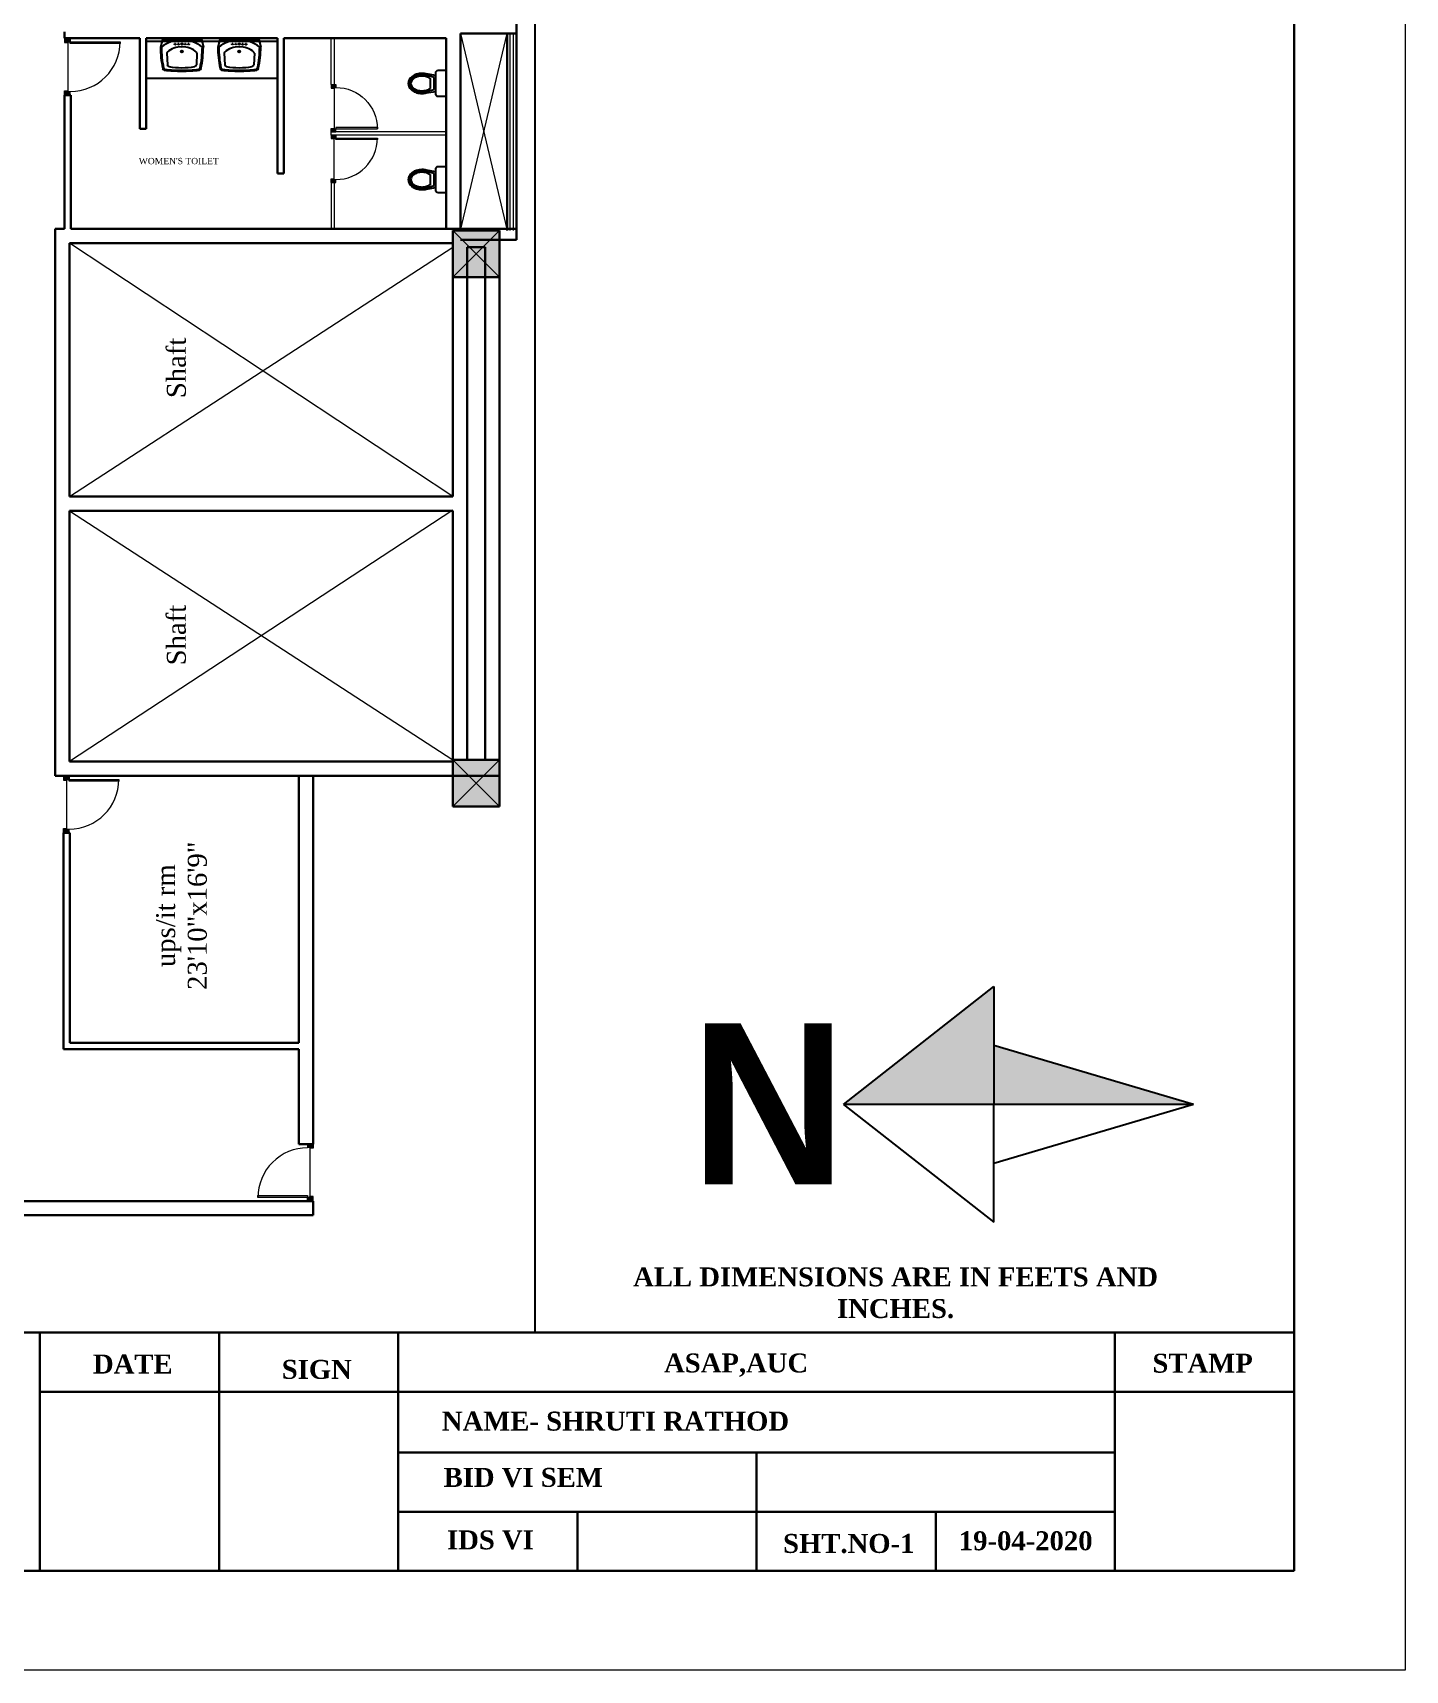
# Model space of a CAD drawing. Header units: inches. Extents: x 327481 to 195042051, y -335014 to 44773228.
# Drawn here: x 372703 to 373571, y -312416 to -311381 of the extents above; entities that cross this region are included whole.
import ezdxf

# ---------------------------------------------------------------- set-up
doc = ezdxf.new("R2010")
doc.units = ezdxf.units.IN
doc.header["$MEASUREMENT"] = 0
for name, pattern in [('ACAD_ISO10W100', [18, 12, -3, 0, -3]), ('DASHED', [0.75, 0.5, -0.25]), ('DASHEDX2', [1.5, 1, -0.5])]:
    doc.linetypes.add(name, pattern=pattern)
for name, color, linetype in [('center', 146, 'Continuous'), ('FORMATING', 19, 'Continuous'), ('PARTITION', 174, 'Continuous'), ('TITLE', 7, 'Continuous'), ('TOILET', 150, 'Continuous')]:
    doc.layers.add(name, color=color, linetype=linetype)
for name, color, linetype, lineweight in [('column 1', 146, 'Continuous', 30), ('DOOR', 47, 'Continuous', 9), ('ele1', 1, 'Continuous', 13), ('furniture', 251, 'Continuous', 13), ('GLASS', 140, 'Continuous', 5), ('ser.duct', 131, 'Continuous', 5), ('TEXT', 7, 'Continuous', 0), ('WALL', 12, 'Continuous', 30)]:
    doc.layers.add(name, color=color, linetype=linetype, lineweight=lineweight)
doc.styles.add('ROMANTICBOLD', font='ROMB____.PFB', dxfattribs={"height": 12})
doc.styles.get("Standard").update_dxf_attribs({"font": 'times.ttf', "height": 12})

# ---------------------------------------------------------------- blocks, each defined once
blk = doc.blocks.new('A$C69F05CD7')
at = {"linetype": 'Continuous'}
for points in [[(0, 4.402), (0, 2.513), (1.483, 2.513)], [(0.742, 2.513), (0, 2.513), (0, 0)]]:
    blk.add_hatch(color=256, dxfattribs=at).paths.add_polyline_path(points)
at = {"color": 0, "linetype": 'Continuous'}
for p, q in [((0, 4.402), (-1.483, 2.513)), ((0, 4.402), (1.483, 2.513)), ((0, 0), (0, 4.402)), ((-1.483, 2.513), (0, 2.513)), ((1.483, 2.513), (0, 2.513))]:
    blk.add_line(p, q, dxfattribs=at)
at = {"linetype": 'Continuous'}
for q in [(-0.742, 2.513), (0.742, 2.513)]:
    blk.add_line((0, 0), q, dxfattribs=at)
blk = doc.blocks.new('RTU')
at = {"layer": 'DOOR'}
for points in [[(2799511, -182811), (2799511, -182874), (2799551, -182874), (2799551, -182886), (2799611, -182886), (2799611, -182811)], [(2798637, -183716, 0.009156), (2798637, -183748), (2799511, -183748), (2799511, -183716)], [(2799611, -183811), (2799611, -183736), (2799551, -183736), (2799551, -183748), (2799511, -183748), (2799511, -183811)]]:
    blk.add_hatch(color=256, dxfattribs=at).paths.add_polyline_path(points)
at = {"layer": 'DOOR', "ltscale": 300}
for p, q in [((2799511, -182811), (2799511, -182874)), ((2799611, -182811), (2799511, -182811)), ((2799551, -182874), (2799511, -182874)), ((2799551, -182874), (2799551, -182886)), ((2799611, -182886), (2799551, -182886)), ((2799551, -182886), (2799551, -183736)), ((2799611, -182811), (2799611, -182886)), ((2798637, -183748), (2798637, -183716)), ((2798637, -183716), (2799511, -183716)), ((2799511, -183748), (2798637, -183748)), ((2799511, -183716), (2799511, -183748)), ((2799511, -183811), (2799511, -183748)), ((2799551, -183748), (2799511, -183748)), ((2799611, -183811), (2799511, -183811)), ((2799611, -183736), (2799551, -183736)), ((2799551, -183748), (2799551, -183736)), ((2799611, -183811), (2799611, -183736))]:
    blk.add_line(p, q, dxfattribs=at)
blk.add_arc((2799511, -183748), 874, 90, 180, dxfattribs=at)
blk = doc.blocks.new('COLUMN1')
at = {"layer": 'column 1'}
h = blk.add_hatch(color=256, dxfattribs=at)
h.paths.add_polyline_path([(1, 1), (0, 1), (0.5, 0.5)])
h.paths.add_polyline_path([(1, 1), (0.5, 0.5), (1, 0)])
h.paths.add_polyline_path([(0.5, 0.5), (0, 0), (1, 0)])
h.paths.add_polyline_path([(0.5, 0.5), (0, 1), (0, 0)])
at = {"layer": 'column 1', "lineweight": 0, "ltscale": 0.3}
for p, q in [((0, 1), (1, 0)), ((0, 0), (1, 1))]:
    blk.add_line(p, q, dxfattribs=at)
at = {"layer": 'column 1', "ltscale": 0.3}
for p, q in [((1, 1), (0, 1)), ((0, 1), (0, 0)), ((1, 0), (1, 1)), ((0, 0), (1, 0))]:
    blk.add_line(p, q, dxfattribs=at)
blk = doc.blocks.new('HFGHGF')
at = {"layer": 'DOOR'}
for points in [[(341497.2, -325932.9), (341499.5, -325932.9), (341499.5, -325931.4), (341499.9, -325931.4), (341499.9, -325929.3), (341497.2, -325929.3)], [(341533.2, -325929.3), (341530.5, -325929.3), (341530.5, -325931.4), (341531, -325931.4), (341531, -325932.9), (341533.2, -325932.9)]]:
    blk.add_hatch(color=256, dxfattribs=at).paths.add_polyline_path(points)
h = blk.add_hatch(color=256, dxfattribs=at)
edge = h.paths.add_edge_path()
edge.add_line((341531, -325932.9), (341529.8, -325932.9))
edge.add_line((341529.8, -325932.9), (341529.8, -325964.3))
edge.add_ellipse((341531, -325932.9), major_axis=(22.2, 22.2), ratio=1, start_angle=222.9017, end_angle=225)
edge.add_line((341531, -325964.3), (341531, -325932.9))
at = {"layer": 'DOOR', "ltscale": 300}
for p, q in [((341497.2, -325929.3), (341499.9, -325929.3)), ((341497.2, -325929.3), (341497.2, -325932.9)), ((341497.2, -325932.9), (341499.5, -325932.9)), ((341499.5, -325931.4), (341499.9, -325931.4)), ((341499.5, -325931.4), (341499.5, -325932.9)), ((341499.9, -325929.3), (341499.9, -325931.4)), ((341499.9, -325931.4), (341530.5, -325931.4)), ((341529.8, -325964.3), (341529.8, -325932.9)), ((341529.8, -325932.9), (341531, -325932.9)), ((341533.2, -325929.3), (341530.5, -325929.3)), ((341530.5, -325929.3), (341530.5, -325931.4)), ((341531, -325931.4), (341530.5, -325931.4)), ((341531, -325931.4), (341531, -325932.9)), ((341533.2, -325932.9), (341531, -325932.9)), ((341531, -325932.9), (341531, -325964.3)), ((341533.2, -325929.3), (341533.2, -325932.9)), ((341531, -325964.3), (341529.8, -325964.3))]:
    blk.add_line(p, q, dxfattribs=at)
blk.add_ellipse((341531, -325932.9), major_axis=(22.2, 22.2), ratio=1, start_param=2.356194, end_param=3.926991, dxfattribs=at)
blk = doc.blocks.new('mmuummuu')
at = {"layer": 'TOILET', "linetype": 'Continuous'}
for p, q in [((374906.3, -318504.4), (374764.5, -318504.4)), ((374906.3, -318548.1), (374764.5, -318548.1))]:
    blk.add_line(p, q, dxfattribs=at)
at = {"layer": 'TOILET', "linetype": 'DASHED'}
blk.add_line((374906.3, -318508.1), (374764.5, -318508.1), dxfattribs=at)
at = {"layer": 'TOILET'}
for p, q in [((374781.9, -318505.8), (374779.7, -318514)), ((374779.7, -318514), (374780.8, -318514)), ((374781.9, -318505.8), (374824.1, -318505.8)), ((374824.1, -318505.8), (374826.2, -318514)), ((374825.1, -318514), (374826.2, -318514)), ((374843.9, -318505.8), (374841.7, -318514)), ((374841.7, -318514), (374842.8, -318514)), ((374843.9, -318505.8), (374886.1, -318505.8)), ((374886.1, -318505.8), (374888.2, -318514)), ((374887.1, -318514), (374888.2, -318514)), ((374786.6, -318520.7), (374787.3, -318533.2)), ((374819.3, -318520.7), (374818.6, -318533.2)), ((374848.6, -318520.7), (374849.3, -318533.2)), ((374881.3, -318520.7), (374880.6, -318533.2))]:
    blk.add_line(p, q, dxfattribs=at)
at = {"layer": 'TOILET', "linetype": 'DASHEDX2'}
for centre, radius in [((374795.7, -318510.8), 0.764), ((374795.7, -318510.8), 0.741), ((374799.3, -318510.8), 0.764), ((374799.3, -318510.8), 0.741), ((374806.6, -318510.8), 0.764), ((374806.6, -318510.8), 0.741), ((374810.2, -318510.8), 0.764), ((374810.2, -318510.8), 0.741), ((374857.7, -318510.8), 0.764), ((374857.7, -318510.8), 0.741), ((374861.3, -318510.8), 0.764), ((374861.3, -318510.8), 0.741), ((374868.6, -318510.8), 0.764), ((374868.6, -318510.8), 0.741), ((374872.2, -318510.8), 0.764), ((374872.2, -318510.8), 0.741)]:
    blk.add_circle(centre, radius, dxfattribs=at)
at = {"layer": 'TOILET'}
for centre, radius in [((374803, -318518.8), 1.09), ((374803, -318510.8), 0.764), ((374803, -318518.8), 0.727), ((374865, -318518.8), 1.09), ((374865, -318510.8), 0.764), ((374865, -318518.8), 0.727)]:
    blk.add_circle(centre, radius, dxfattribs=at)
for centre, radius, start, end in [((374899.7, -318512.7), 120, 180.6088, 191.7933), ((374801.8, -318540.5), 33.8, 88.0682, 128.4553), ((374900.8, -318512.7), 120, 180.6088, 191.4142), ((374801, -318533.9), 20, 84.3472, 134.0569), ((374804.1, -318540.5), 33.8, 51.5447, 91.9318), ((374804.9, -318533.9), 20, 45.9431, 95.6528), ((374705.1, -318512.7), 120, 348.5858, 359.3912), ((374706.2, -318512.7), 120, 348.2067, 359.3912), ((374961.7, -318512.7), 120, 180.6088, 191.7933), ((374863.8, -318540.5), 33.8, 88.0682, 128.4553), ((374962.8, -318512.7), 120, 180.6088, 191.4142), ((374863, -318533.9), 20, 84.3472, 134.0569), ((374866.1, -318540.5), 33.8, 51.5447, 91.9318), ((374866.9, -318533.9), 20, 45.9431, 95.6528), ((374767.1, -318512.7), 120, 348.5858, 359.3912), ((374768.2, -318512.7), 120, 348.2067, 359.3912), ((374788.1, -318520.6), 1.45, 134.0569, 182.9669), ((374789.3, -318533.1), 2.04, 182.9669, 260.9653), ((374804.7, -318436.2), 100.1, 260.9781, 268.9755), ((374801.2, -318436.2), 100.2, 270.9609, 279.0119), ((374816.6, -318533.1), 2.04, 279.0347, 357.0331), ((374817.8, -318520.6), 1.45, 357.0331, 45.9431), ((374850.1, -318520.6), 1.45, 134.0569, 182.9669), ((374851.3, -318533.1), 2.04, 182.9669, 260.9653), ((374866.7, -318436.2), 100.1, 260.9781, 268.9755), ((374863.2, -318436.2), 100.2, 270.9609, 279.0119), ((374878.6, -318533.1), 2.04, 279.0347, 357.0331), ((374879.8, -318520.6), 1.45, 357.0331, 45.9431), ((374784.2, -318536.9), 2.04, 191.7933, 262.1623), ((374785.2, -318536.1), 2.04, 191.4142, 263.5691), ((374802.6, -318382.1), 157.9, 263.2249, 270.1481), ((374802.6, -318382.1), 157, 263.5691, 270.149), ((374803.4, -318382.1), 157, 269.851, 276.4309), ((374803.4, -318382.1), 157.9, 269.8519, 276.7751), ((374820.7, -318536.1), 2.04, 276.4309, 348.5858), ((374821.7, -318536.9), 2.04, 277.8377, 348.2067), ((374846.2, -318536.9), 2.04, 191.7933, 262.1623), ((374847.2, -318536.1), 2.04, 191.4142, 263.5691), ((374864.6, -318382.1), 157.9, 263.2249, 270.1481), ((374864.6, -318382.1), 157, 263.5691, 270.149), ((374865.4, -318382.1), 157, 269.851, 276.4309), ((374865.4, -318382.1), 157.9, 269.8519, 276.7751), ((374882.7, -318536.1), 2.04, 276.4309, 348.5858), ((374883.7, -318536.9), 2.04, 277.8377, 348.2067)]:
    blk.add_arc(centre, radius, start, end, dxfattribs=at)
blk = doc.blocks.new('dxjdwkdq')
at = {"layer": 'TOILET'}
blk.add_line((370040.3, -315883.2), (370040.3, -315864.5), dxfattribs=at)
for points in [[(370042.8, -315861.5), (370028.2, -315859.1, 0.058264), (370021.5, -315858.3, 0.073614), (370013.1, -315859.6, 0.084488), (370006.5, -315862.9, 0.106412), (370001.8, -315868.2, 0.129635), (370000.3, -315873.9, 0.129635), (370001.8, -315879.5, 0.106412), (370006.5, -315884.8, 0.084488), (370013.1, -315888.2, 0.073614), (370021.5, -315889.4, 0.058264), (370028.2, -315888.6), (370042.8, -315886.2)], [(370040.3, -315864.5), (370027.8, -315861.1, 0.05892), (370021.5, -315860.4, 0.073614), (370013.7, -315861.5, 0.084488), (370007.7, -315864.5, 0.106412), (370003.5, -315869.2, 0.129635), (370002.3, -315873.9, 0.129635), (370003.5, -315878.5, 0.106412), (370007.7, -315883.2, 0.084488), (370013.7, -315886.2, 0.073614), (370021.5, -315887.4, 0.05892), (370027.8, -315886.6), (370040.3, -315883.2)]]:
    blk.add_lwpolyline(points, format="xyb", dxfattribs=at)
for points in [[(370021.5, -315885.3, 0.073614), (370028.7, -315884.2, 0.084488), (370034.2, -315881.5, 0.011368), (370034.6, -315881.2), (370034.6, -315866.5, 0.011368), (370034.2, -315866.2, 0.084488), (370028.7, -315863.5, 0.073614), (370021.5, -315862.4, 0.073614), (370014.3, -315863.5, 0.084488), (370008.9, -315866.2, 0.106412), (370005.3, -315870.2, 0.129635), (370004.3, -315873.9, 0.129635), (370005.3, -315877.5, 0.106412), (370008.9, -315881.5, 0.084488), (370014.3, -315884.2, 0.073614)], [(370046.9, -315853.4), (370059.2, -315853.4), (370059.2, -315894.3), (370046.9, -315894.3, -0.414214), (370042.8, -315890.2), (370042.8, -315857.5, -0.414214)]]:
    blk.add_lwpolyline(points, format="xyb", close=True, dxfattribs=at)

msp = doc.modelspace()

# ---------------------------------------------------------------- linework, layer by layer
at = {"layer": 'ele1', "ltscale": 0.3}
for p, q in [((373003.166, -311505.556), (373003.169, -311381.095)), ((373009.075, -311505.556), (373009.077, -311381.095)), ((372968.674, -311673.772), (372726.374, -311513.582)), ((372726.374, -311673.772), (372968.674, -311516.207)), ((372968.674, -311682.51), (372726.374, -311841.407)), ((372726.374, -311682.832), (372968.693, -311840.382))]:
    msp.add_line(p, q, dxfattribs=at)
at = {"layer": 'FORMATING', "lineweight": 0}
for p, q in [((373570.933, -310714.06), (373570.933, -312416.173)), ((373570.933, -312416.173), (371196.847, -312416.173))]:
    msp.add_line(p, q, dxfattribs=at)
at = {"layer": 'FORMATING'}
msp.add_line((373020.611, -310769.356), (373020.611, -312202.636), dxfattribs=at)
at = {"layer": 'FORMATING', "lineweight": 30}
for p, q in [((373500.611, -312353.356), (373500.611, -310769.356)), ((371254.211, -312202.636), (373500.611, -312202.636)), ((372707.651, -312353.356), (372707.651, -312202.636)), ((372820.931, -312353.356), (372820.931, -312202.636)), ((372934.211, -312353.356), (372934.211, -312202.636)), ((373387.331, -312353.356), (373387.331, -312202.636)), ((372707.651, -312240.076), (373500.611, -312240.076)), ((372934.211, -312278.476), (373387.331, -312278.476)), ((373160.771, -312353.356), (373160.771, -312278.476)), ((372934.211, -312315.916), (373387.331, -312315.916)), ((373047.491, -312353.356), (373047.491, -312315.916)), ((373274.051, -312353.356), (373274.051, -312315.916)), ((371254.211, -312353.356), (373500.611, -312353.356))]:
    msp.add_line(p, q, dxfattribs=at)
at = {"layer": 'GLASS', "ltscale": 0.3}
for p, q in [((373005.015, -311505.556), (373005.018, -311381.095)), ((373007.101, -311505.556), (373007.104, -311381.095))]:
    msp.add_line(p, q, dxfattribs=at)
at = {"layer": 'PARTITION', "lineweight": 0}
for p, q in [((372891.829, -311413.26), (372891.829, -311383.994)), ((372893.829, -311413.26), (372893.829, -311383.994)), ((372891.829, -311413.26), (372893.829, -311413.26)), ((372964.56, -311443.258), (372891.828, -311443.26)), ((372891.828, -311445.26), (372891.828, -311443.26)), ((372964.56, -311445.258), (372891.828, -311445.26)), ((372893.828, -311475.26), (372891.828, -311475.26)), ((372891.828, -311475.26), (372891.828, -311504.522)), ((372893.827, -311504.522), (372893.828, -311475.26))]:
    msp.add_line(p, q, dxfattribs=at)
at = {"layer": 'ser.duct', "linetype": 'ACAD_ISO10W100', "ltscale": 400}
for p, q in [((372973.618, -311505.556), (373003.169, -311381.095)), ((372973.621, -311381.095), (373003.166, -311505.556))]:
    msp.add_line(p, q, dxfattribs=at)
at = {"layer": 'WALL'}
for p, q in [((373009.075, -311239.665), (373009.075, -311511.465)), ((372723.266, -311383.992), (372723.267, -311379.989)), ((372973.616, -311381.095), (373009.077, -311381.095)), ((372973.618, -311505.556), (372973.621, -311381.095)), ((373003.166, -311505.556), (373003.169, -311381.095)), ((372770.903, -311383.992), (372723.266, -311383.992)), ((372770.903, -311441.353), (372770.903, -311383.992)), ((372857.838, -311383.993), (372774.903, -311383.992)), ((372774.903, -311441.353), (372774.903, -311383.992)), ((372857.838, -311469.556), (372857.838, -311383.993)), ((372964.56, -311383.995), (372861.827, -311383.993)), ((372861.829, -311469.556), (372861.827, -311383.993)), ((372964.56, -311383.995), (372964.56, -311504.522)), ((372723.266, -311419.992), (372727.256, -311419.992)), ((372723.271, -311504.522), (372723.269, -311419.992)), ((372727.258, -311504.522), (372727.256, -311419.992)), ((372770.903, -311441.353), (372774.903, -311441.353)), ((372857.838, -311469.556), (372861.829, -311469.556)), ((372717.314, -311850.482), (372717.314, -311504.522)), ((372717.314, -311504.522), (372723.271, -311504.522)), ((372727.258, -311504.522), (373009.075, -311504.522)), ((372726.374, -311673.772), (372726.374, -311513.582)), ((372726.374, -311513.582), (372968.693, -311513.582)), ((372968.693, -311673.772), (372968.693, -311514.616)), ((372973.618, -311511.465), (373009.075, -311511.465)), ((372977.734, -311516.207), (372977.734, -311840.397)), ((372977.734, -311516.207), (372989.177, -311516.207)), ((372989.177, -311516.207), (372989.177, -311840.397)), ((372998.237, -311849.457), (372998.234, -311511.465)), ((372726.374, -311673.772), (372968.674, -311673.772)), ((372726.374, -311841.407), (372726.374, -311682.832)), ((372726.374, -311682.832), (372968.674, -311682.832)), ((372968.693, -311840.382), (372968.693, -311682.832)), ((372726.374, -311841.407), (372968.693, -311841.407)), ((372968.693, -311840.397), (372968.693, -311840.382)), ((372977.734, -311840.397), (372989.177, -311840.397)), ((372717.314, -311850.482), (372998.237, -311850.482)), ((372723.266, -311850.482), (372968.674, -311850.482)), ((372871.44, -311850.482), (372871.44, -312019.402)), ((372880.5, -312083.402), (372880.5, -311850.482)), ((372989.177, -311869.926), (372998.237, -311869.926)), ((372722.52, -312023.402), (372722.52, -311886.482)), ((372722.52, -311886.482), (372726.52, -311886.482)), ((372726.52, -312019.402), (372726.52, -311886.482)), ((372871.44, -312023.402), (372722.52, -312023.402)), ((372871.44, -312019.402), (372726.52, -312019.402)), ((372871.44, -312023.402), (372871.44, -312083.402)), ((372880.5, -312083.402), (372871.44, -312083.402)), ((372880.5, -312119.402), (371928.863, -312119.402)), ((372880.5, -312128.384), (371937.6, -312128.384)), ((372871.44, -312128.384), (371937.66, -312128.384)), ((372880.5, -312128.384), (372880.5, -312119.402))]:
    msp.add_line(p, q, dxfattribs=at)

# ---------------------------------------------------------------- block references
at = {"xscale": 50.27551584775212, "yscale": 50.27551584775212, "zscale": 50.27551584775212, "rotation": 90}
msp.add_blockref('A$C69F05CD7', (373437.124, -312058.325), dxfattribs=at)
at = {"layer": 'center', "lineweight": 25, "xscale": 29.5434782608645, "yscale": 29.5434782608645, "zscale": 39.3913043478359, "rotation": 90}
msp.add_blockref('COLUMN1', (372998.237, -311535.1), dxfattribs=at)
at = {"layer": 'center', "xscale": -29.5434782608645, "yscale": 29.5434782608645, "zscale": 39.3913043478359, "rotation": 270}
msp.add_blockref('COLUMN1', (372968.693, -311869.926), dxfattribs=at)
at = {"layer": 'DOOR', "rotation": 180}
for p, xscale, yscale, zscale in [((473509.251, -318001.198), 0.03599999996367842, 0.03599999996367842, 0.03599999996367842), ((456880.149, -316959.598), 0.03000000002793968, 0.03000000002793968, 0.03000000002793968), ((473508.505, -318467.689), 0.03599999996367842, 0.03599999996367842, 0.03599999996367842)]:
    msp.add_blockref('RTU', p, dxfattribs=dict(at, xscale=xscale, yscale=yscale, zscale=zscale))
at = {"layer": 'DOOR', "xscale": -0.03000000002793968, "yscale": 0.03000000002793968, "zscale": 0.03000000002793968}
msp.add_blockref('RTU', (456880.15, -305928.921), dxfattribs=at)
at = {"layer": 'furniture', "rotation": 270}
msp.add_blockref('HFGHGF', (698809.778, 29413.847), dxfattribs=at)
at = {"layer": 'TOILET', "lineweight": 0}
for name, p, xscale, yscale, zscale in [('mmuummuu', (153479.691, -125009.632), 0.5851546970465646, 0.5851546970465646, 0.5851546970465646), ('dxjdwkdq', (222199.716, -182723.254), 0.4074074074072244, 0.4074074074072244, 0.4074074074072244), ('dxjdwkdq', (222199.716, -182784.089), 0.4074074074072244, 0.4074074074072244, 0.4074074074072244)]:
    msp.add_blockref(name, p, dxfattribs=dict(at, xscale=xscale, yscale=yscale, zscale=zscale))

# ---------------------------------------------------------------- texts
at = {"layer": 'TEXT', "linetype": 'ByBlock', "lineweight": 30, "width": 357.74515, "attachment_point": 2}
for s, insert, char_height in [("WOMEN'S TOILET", (372795.473, -311459.675), 4), ('{\\fTimes New Roman|b1|i0|c0|p18;ALL DIMENSIONS ARE IN FEETS AND INCHES.}', (373248.682, -312161.411), 12), ('{\\fTimes New Roman|b1|i0|c0|p18;DATE}', (372766.382, -312216.516), 12), ('{\\fTimes New Roman|b1|i0|c0|p18;SIGN}', (372882.738, -312219.885), 12), ('{\\fTimes New Roman|b1|i0|c0|p18;ASAP,AUC}', (373147.864, -312215.832), 12), ('{\\fTimes New Roman|b1|i0|c0|p18;STAMP}', (373442.826, -312215.978), 12), ('{\\fTimes New Roman|b1|i0|c0|p18;NAME- SHRUTI RATHOD}', (373071.566, -312252.606), 12), ('{\\fTimes New Roman|b1|i0|c0|p18;BID VI SEM}', (373013.277, -312288.183), 12), ('{\\fTimes New Roman|b1|i0|c0|p18;IDS VI}', (372992.516, -312327.719), 12), ('{\\fTimes New Roman|b1|i0|c0|p18;SHT.NO-1}', (373219.083, -312329.976), 12), ('{\\fTimes New Roman|b1|i0|c0|p18;19-04-2020}', (373330.955, -312328.283), 12)]:
    msp.add_mtext(s, dxfattribs=dict(at, insert=insert, char_height=char_height))
at = {"layer": 'TEXT', "color": 0, "char_height": 12, "width": 37.42754, "attachment_point": 1, "rotation": 90}
for insert in [(372787.913, -311611.633), (372787.913, -311780.635)]:
    msp.add_mtext('Shaft', dxfattribs=dict(at, insert=insert))
at = {"layer": 'TEXT', "linetype": 'ByBlock', "lineweight": 30, "insert": (372781.135, -311938.963), "char_height": 12, "width": 186.36533, "attachment_point": 2, "rotation": 90}
msp.add_mtext('ups/it rm \\P23\'10"x16\'9"', dxfattribs=at)
at = {"layer": 'TITLE', "style": 'ROMANTICBOLD'}
msp.add_text('N', height=101.808, dxfattribs=at).set_placement((373119.16, -312108.796))

doc.saveas('drawing.dxf')
